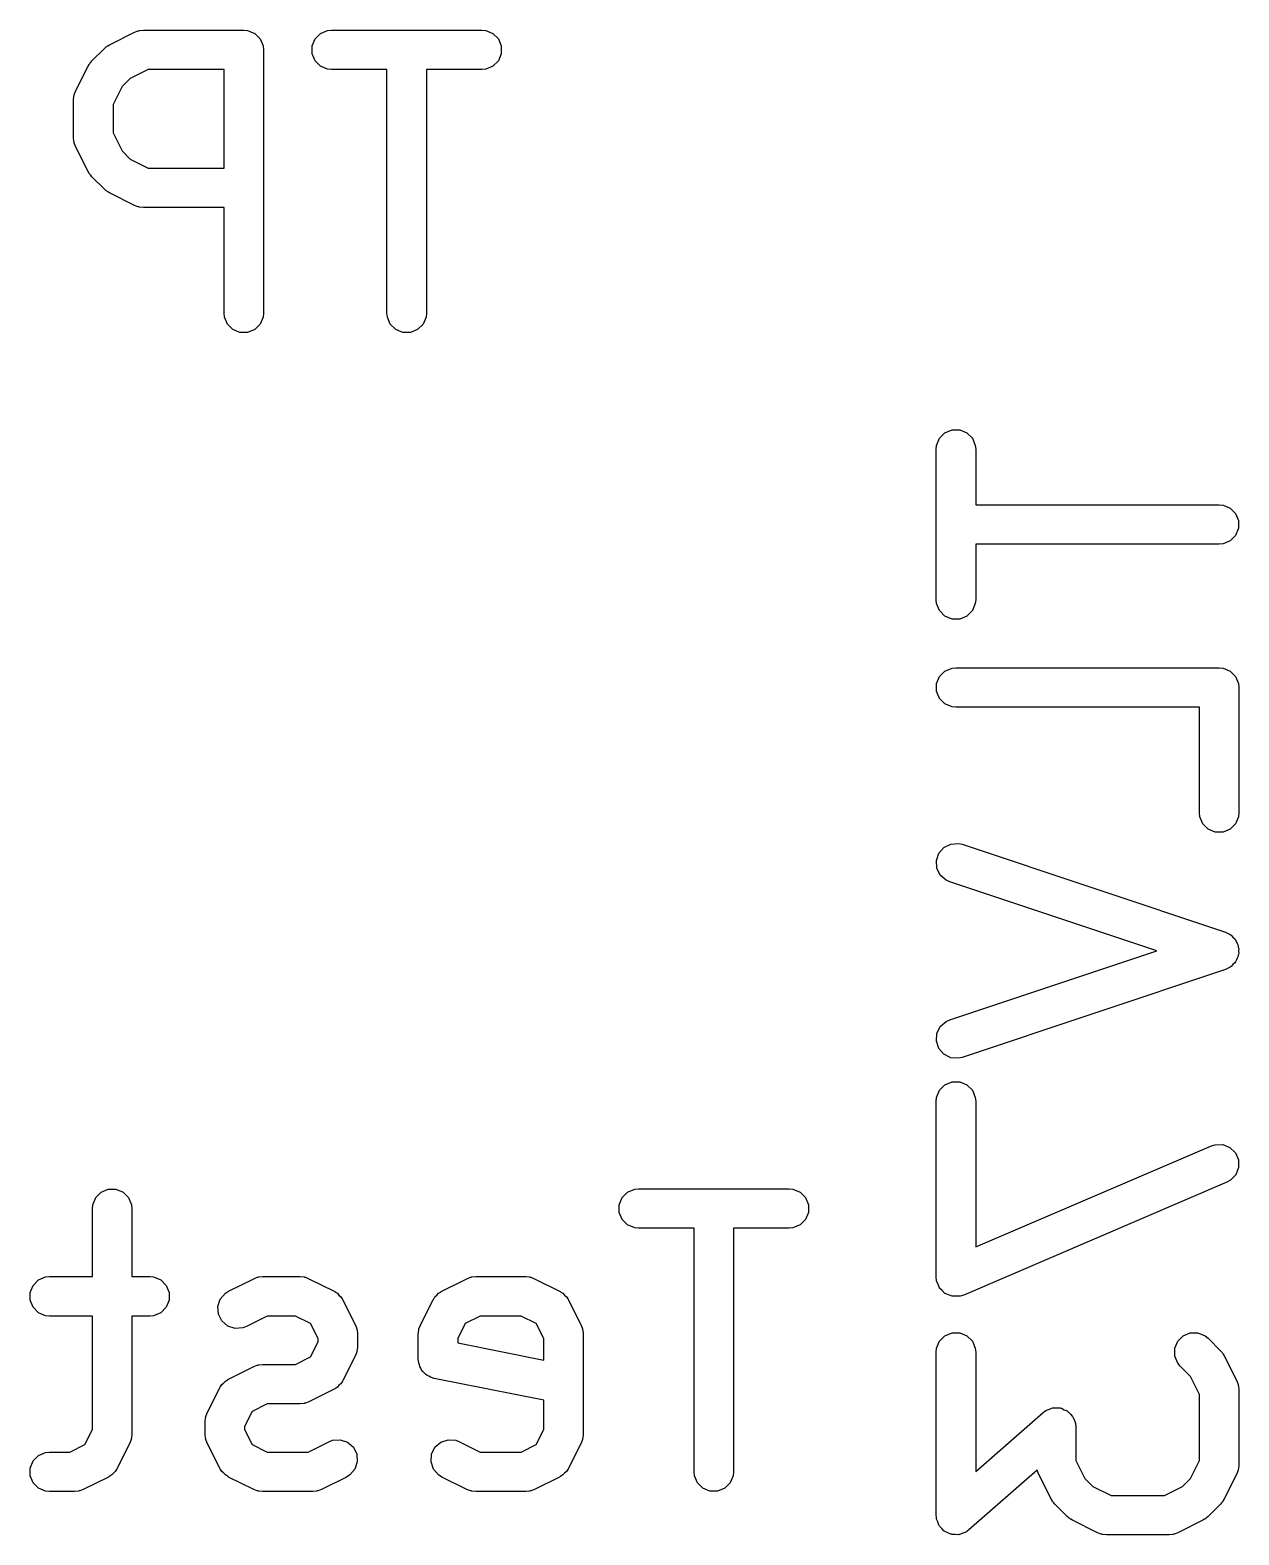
# Model space of a CAD drawing. Extents: x 2.55 to 11.37, y -10.03 to -5.53.
# Drawn here: x 10.8891 to 11.0699, y -8.3724 to -8.1475 of the extents above; entities that cross this region are included whole.
import ezdxf

# ---------------------------------------------------------------- set-up
doc = ezdxf.new("R2010")
doc.units = 0
doc.header["$MEASUREMENT"] = 0
doc.layers.add('BLACK', color=7, linetype='CONTINUOUS')

msp = doc.modelspace()

# ---------------------------------------------------------------- linework, layer by layer
at = {"layer": 'BLACK', "linetype": 'CONTINUOUS'}
for p, q in [((10.90103, -8.14965), (10.90478, -8.14778)), ((10.90478, -8.14778), (10.90532, -8.14757)), ((10.90532, -8.14757), (10.90543, -8.14756)), ((10.90543, -8.14756), (10.90553, -8.14752)), ((10.90553, -8.14752), (10.9061, -8.14747)), ((10.9061, -8.14747), (10.9211, -8.14747)), ((10.9211, -8.14747), (10.92168, -8.14752)), ((10.92168, -8.14752), (10.92274, -8.14796)), ((10.92274, -8.14796), (10.92356, -8.14878)), ((10.93177, -8.14878), (10.93259, -8.14796)), ((10.93259, -8.14796), (10.93365, -8.14752)), ((10.93365, -8.14752), (10.93423, -8.14747)), ((10.93423, -8.14747), (10.95672, -8.14747)), ((10.95672, -8.14747), (10.9573, -8.14752)), ((10.9573, -8.14752), (10.95836, -8.14796)), ((10.95836, -8.14796), (10.95918, -8.14878)), ((10.89839, -8.15208), (10.90027, -8.1502)), ((10.90027, -8.1502), (10.90049, -8.15002)), ((10.90049, -8.15002), (10.90054, -8.14996)), ((10.90054, -8.14996), (10.90063, -8.1499)), ((10.90063, -8.1499), (10.90071, -8.14984)), ((10.90071, -8.14984), (10.90079, -8.14981)), ((10.90079, -8.14981), (10.90103, -8.14965)), ((10.92356, -8.14878), (10.924, -8.14984)), ((10.924, -8.14984), (10.92406, -8.15042)), ((10.92406, -8.15042), (10.92406, -8.18979)), ((10.93133, -8.14984), (10.93177, -8.14878)), ((10.93133, -8.15099), (10.93133, -8.14984)), ((10.95918, -8.14878), (10.95962, -8.14984)), ((10.95962, -8.14984), (10.95962, -8.15099)), ((10.89596, -8.1566), (10.89784, -8.15285)), ((10.89784, -8.15285), (10.898, -8.1526)), ((10.898, -8.1526), (10.89803, -8.15253)), ((10.89803, -8.15253), (10.89809, -8.15245)), ((10.89809, -8.15245), (10.89815, -8.15236)), ((10.89815, -8.15236), (10.89821, -8.15231)), ((10.89821, -8.15231), (10.89839, -8.15208)), ((10.93177, -8.15206), (10.93133, -8.15099)), ((10.93259, -8.15287), (10.93177, -8.15206)), ((10.93365, -8.15331), (10.93259, -8.15287)), ((10.95836, -8.15287), (10.9573, -8.15331)), ((10.95918, -8.15206), (10.95836, -8.15287)), ((10.95962, -8.15099), (10.95918, -8.15206)), ((10.9041, -8.15472), (10.90291, -8.15592)), ((10.9068, -8.15337), (10.9041, -8.15472)), ((10.91815, -8.15337), (10.9068, -8.15337)), ((10.91815, -8.16809), (10.91815, -8.15337)), ((10.93423, -8.15337), (10.93365, -8.15331)), ((10.94252, -8.15337), (10.93423, -8.15337)), ((10.94252, -8.18979), (10.94252, -8.15337)), ((10.95672, -8.15337), (10.94843, -8.15337)), ((10.94843, -8.15337), (10.94843, -8.18979)), ((10.9573, -8.15331), (10.95672, -8.15337)), ((10.89565, -8.15792), (10.89571, -8.15734)), ((10.89571, -8.15734), (10.89575, -8.15724)), ((10.89575, -8.15724), (10.89576, -8.15714)), ((10.89576, -8.15714), (10.89596, -8.1566)), ((10.90291, -8.15592), (10.90156, -8.15861)), ((10.89565, -8.16354), (10.89565, -8.15792)), ((10.90156, -8.15861), (10.90156, -8.16284)), ((10.89571, -8.16412), (10.89565, -8.16354)), ((10.89575, -8.16422), (10.89571, -8.16412)), ((10.90156, -8.16284), (10.90291, -8.16554)), ((10.89576, -8.16432), (10.89575, -8.16422)), ((10.89596, -8.16486), (10.89576, -8.16432)), ((10.89784, -8.16861), (10.89596, -8.16486)), ((10.90291, -8.16554), (10.9041, -8.16674)), ((10.898, -8.16886), (10.89784, -8.16861)), ((10.9041, -8.16674), (10.9068, -8.16809)), ((10.9068, -8.16809), (10.91815, -8.16809)), ((10.89803, -8.16893), (10.898, -8.16886)), ((10.89809, -8.16901), (10.89803, -8.16893)), ((10.89815, -8.1691), (10.89809, -8.16901)), ((10.89821, -8.16915), (10.89815, -8.1691)), ((10.89839, -8.16938), (10.89821, -8.16915)), ((10.90027, -8.17125), (10.89839, -8.16938)), ((10.90049, -8.17144), (10.90027, -8.17125)), ((10.90054, -8.1715), (10.90049, -8.17144)), ((10.90063, -8.17155), (10.90054, -8.1715)), ((10.90071, -8.17162), (10.90063, -8.17155)), ((10.90079, -8.17165), (10.90071, -8.17162)), ((10.90103, -8.17181), (10.90079, -8.17165)), ((10.90478, -8.17368), (10.90103, -8.17181)), ((10.90532, -8.17389), (10.90478, -8.17368)), ((10.90543, -8.1739), (10.90532, -8.17389)), ((10.90553, -8.17394), (10.90543, -8.1739)), ((10.9061, -8.17399), (10.90553, -8.17394)), ((10.91815, -8.17399), (10.9061, -8.17399)), ((10.91815, -8.18979), (10.91815, -8.17399)), ((10.91821, -8.19036), (10.91815, -8.18979)), ((10.91865, -8.19143), (10.91821, -8.19036)), ((10.924, -8.19036), (10.92356, -8.19143)), ((10.92406, -8.18979), (10.924, -8.19036)), ((10.94258, -8.19036), (10.94252, -8.18979)), ((10.94302, -8.19143), (10.94258, -8.19036)), ((10.94837, -8.19036), (10.94793, -8.19143)), ((10.94843, -8.18979), (10.94837, -8.19036)), ((10.91946, -8.19224), (10.91865, -8.19143)), ((10.92053, -8.19268), (10.91946, -8.19224)), ((10.92168, -8.19268), (10.92053, -8.19268)), ((10.92274, -8.19224), (10.92168, -8.19268)), ((10.92356, -8.19143), (10.92274, -8.19224)), ((10.94383, -8.19224), (10.94302, -8.19143)), ((10.9449, -8.19268), (10.94383, -8.19224)), ((10.94605, -8.19268), (10.9449, -8.19268)), ((10.94711, -8.19224), (10.94605, -8.19268)), ((10.94793, -8.19143), (10.94711, -8.19224)), ((11.02472, -8.20955), (11.02516, -8.20849)), ((11.02516, -8.20849), (11.02597, -8.20767)), ((11.02597, -8.20767), (11.02704, -8.20723)), ((11.02704, -8.20723), (11.02819, -8.20723)), ((11.02819, -8.20723), (11.02926, -8.20767)), ((11.02926, -8.20767), (11.03007, -8.20849)), ((11.03007, -8.20849), (11.03051, -8.20955)), ((11.02466, -8.21013), (11.02472, -8.20955)), ((11.02466, -8.23262), (11.02466, -8.21013)), ((11.03051, -8.20955), (11.03057, -8.21013)), ((11.03057, -8.21013), (11.03057, -8.21842)), ((11.03057, -8.21842), (11.06698, -8.21842)), ((11.06698, -8.21842), (11.06756, -8.21848)), ((11.06756, -8.21848), (11.06863, -8.21892)), ((11.06863, -8.21892), (11.06944, -8.21974)), ((11.06944, -8.21974), (11.06988, -8.2208)), ((11.06988, -8.22195), (11.06944, -8.22302)), ((11.06988, -8.2208), (11.06988, -8.22195)), ((11.06698, -8.22433), (11.03057, -8.22433)), ((11.03057, -8.22433), (11.03057, -8.23262)), ((11.06756, -8.22427), (11.06698, -8.22433)), ((11.06863, -8.22383), (11.06756, -8.22427)), ((11.06944, -8.22302), (11.06863, -8.22383)), ((11.02472, -8.2332), (11.02466, -8.23262)), ((11.02516, -8.23426), (11.02472, -8.2332)), ((11.03051, -8.2332), (11.03007, -8.23426)), ((11.03057, -8.23262), (11.03051, -8.2332)), ((11.02597, -8.23508), (11.02516, -8.23426)), ((11.02704, -8.23552), (11.02597, -8.23508)), ((11.02819, -8.23552), (11.02704, -8.23552)), ((11.02926, -8.23508), (11.02819, -8.23552)), ((11.03007, -8.23426), (11.02926, -8.23508)), ((11.02597, -8.24329), (11.02704, -8.24285)), ((11.02704, -8.24285), (11.02761, -8.24279)), ((11.02761, -8.24279), (11.06698, -8.24279)), ((11.06698, -8.24279), (11.06756, -8.24285)), ((11.06756, -8.24285), (11.06863, -8.24329)), ((11.02472, -8.24517), (11.02516, -8.24411)), ((11.02516, -8.24411), (11.02597, -8.24329)), ((11.06863, -8.24329), (11.06944, -8.24411)), ((11.06944, -8.24411), (11.06988, -8.24517)), ((11.02472, -8.24632), (11.02472, -8.24517)), ((11.02516, -8.24739), (11.02472, -8.24632)), ((11.06988, -8.24517), (11.06994, -8.24575)), ((11.06994, -8.24575), (11.06994, -8.2645)), ((11.02597, -8.2482), (11.02516, -8.24739)), ((11.02704, -8.24864), (11.02597, -8.2482)), ((11.02761, -8.2487), (11.02704, -8.24864)), ((11.06403, -8.2487), (11.02761, -8.2487)), ((11.06403, -8.2645), (11.06403, -8.2487)), ((11.06409, -8.26507), (11.06403, -8.2645)), ((11.06453, -8.26614), (11.06409, -8.26507)), ((11.06988, -8.26507), (11.06944, -8.26614)), ((11.06994, -8.2645), (11.06988, -8.26507)), ((11.06534, -8.26695), (11.06453, -8.26614)), ((11.06641, -8.26739), (11.06534, -8.26695)), ((11.06756, -8.26739), (11.06641, -8.26739)), ((11.06863, -8.26695), (11.06756, -8.26739)), ((11.06944, -8.26614), (11.06863, -8.26695)), ((11.02505, -8.27053), (11.0258, -8.26966)), ((11.0258, -8.26966), (11.02684, -8.26915)), ((11.02684, -8.26915), (11.02798, -8.26906)), ((11.02798, -8.26906), (11.02855, -8.26919)), ((11.02855, -8.26919), (11.06792, -8.28232)), ((11.02469, -8.27163), (11.02505, -8.27053)), ((11.02477, -8.27277), (11.02469, -8.27163)), ((11.02528, -8.2738), (11.02477, -8.27277)), ((11.02615, -8.27456), (11.02528, -8.2738)), ((11.02668, -8.2748), (11.02615, -8.27456)), ((11.05765, -8.28512), (11.02668, -8.2748)), ((11.06792, -8.28232), (11.06845, -8.28255)), ((11.06845, -8.28255), (11.06861, -8.28269)), ((11.06861, -8.28269), (11.0688, -8.28279)), ((11.0688, -8.28279), (11.06904, -8.28306)), ((11.06904, -8.28306), (11.06932, -8.28331)), ((11.06932, -8.28331), (11.06941, -8.2835)), ((11.02668, -8.29544), (11.05765, -8.28512)), ((11.06941, -8.2835), (11.06955, -8.28366)), ((11.06955, -8.28366), (11.06967, -8.28401)), ((11.06967, -8.28401), (11.06983, -8.28434)), ((11.06983, -8.28434), (11.06985, -8.28455)), ((11.06985, -8.28455), (11.06991, -8.28475)), ((11.06991, -8.28549), (11.06985, -8.28569)), ((11.06991, -8.28475), (11.06989, -8.28512)), ((11.06989, -8.28512), (11.06991, -8.28549)), ((11.06845, -8.28768), (11.06792, -8.28792)), ((11.06861, -8.28754), (11.06845, -8.28768)), ((11.0688, -8.28745), (11.06861, -8.28754)), ((11.06904, -8.28717), (11.0688, -8.28745)), ((11.06932, -8.28693), (11.06904, -8.28717)), ((11.06941, -8.28674), (11.06932, -8.28693)), ((11.06955, -8.28658), (11.06941, -8.28674)), ((11.06967, -8.28623), (11.06955, -8.28658)), ((11.06983, -8.2859), (11.06967, -8.28623)), ((11.06985, -8.28569), (11.06983, -8.2859)), ((11.06792, -8.28792), (11.02855, -8.30104)), ((11.02477, -8.29746), (11.02528, -8.29643)), ((11.02528, -8.29643), (11.02615, -8.29568)), ((11.02615, -8.29568), (11.02668, -8.29544)), ((11.02469, -8.29861), (11.02477, -8.29746)), ((11.02505, -8.2997), (11.02469, -8.29861)), ((11.0258, -8.30057), (11.02505, -8.2997)), ((11.02684, -8.30109), (11.0258, -8.30057)), ((11.02798, -8.30117), (11.02684, -8.30109)), ((11.02855, -8.30104), (11.02798, -8.30117)), ((11.02516, -8.30597), (11.02597, -8.30516)), ((11.02597, -8.30516), (11.02704, -8.30472)), ((11.02704, -8.30472), (11.02819, -8.30472)), ((11.02819, -8.30472), (11.02926, -8.30516)), ((11.02926, -8.30516), (11.03007, -8.30597)), ((11.02466, -8.30761), (11.02472, -8.30704)), ((11.02466, -8.33386), (11.02466, -8.30761)), ((11.02472, -8.30704), (11.02516, -8.30597)), ((11.03007, -8.30597), (11.03051, -8.30704)), ((11.03051, -8.30704), (11.03057, -8.30761)), ((11.03057, -8.30761), (11.03057, -8.32938)), ((11.03057, -8.32938), (11.06582, -8.31427)), ((11.06582, -8.31427), (11.06637, -8.3141)), ((11.06637, -8.3141), (11.06753, -8.31409)), ((11.06753, -8.31409), (11.0686, -8.31451)), ((11.0686, -8.31451), (11.06942, -8.31532)), ((11.06942, -8.31532), (11.06987, -8.31638)), ((11.06987, -8.31638), (11.06989, -8.31753)), ((11.06946, -8.3186), (11.06866, -8.31942)), ((11.06989, -8.31753), (11.06946, -8.3186)), ((10.89896, -8.32201), (10.89978, -8.32119)), ((10.89978, -8.32119), (10.90084, -8.32075)), ((10.90084, -8.32075), (10.90199, -8.32075)), ((10.90199, -8.32075), (10.90306, -8.32119)), ((10.90306, -8.32119), (10.90387, -8.32201)), ((10.9777, -8.32201), (10.97852, -8.32119)), ((10.97852, -8.32119), (10.97958, -8.32075)), ((10.97958, -8.32075), (10.98016, -8.32069)), ((10.98016, -8.32069), (11.00265, -8.32069)), ((11.00265, -8.32069), (11.00323, -8.32075)), ((11.00323, -8.32075), (11.0043, -8.32119)), ((11.0043, -8.32119), (11.00511, -8.32201)), ((11.06815, -8.3197), (11.02878, -8.33658)), ((11.06866, -8.31942), (11.06815, -8.3197)), ((10.89846, -8.32365), (10.89852, -8.32307)), ((10.89846, -8.33382), (10.89846, -8.32365)), ((10.89852, -8.32307), (10.89896, -8.32201)), ((10.90387, -8.32201), (10.90431, -8.32307)), ((10.90431, -8.32307), (10.90437, -8.32365)), ((10.90437, -8.32365), (10.90437, -8.33382)), ((10.97726, -8.32307), (10.9777, -8.32201)), ((10.97726, -8.32422), (10.97726, -8.32307)), ((11.00511, -8.32201), (11.00555, -8.32307)), ((11.00555, -8.32307), (11.00555, -8.32422)), ((10.9777, -8.32529), (10.97726, -8.32422)), ((10.97852, -8.3261), (10.9777, -8.32529)), ((10.97958, -8.32654), (10.97852, -8.3261)), ((11.0043, -8.3261), (11.00323, -8.32654)), ((11.00511, -8.32529), (11.0043, -8.3261)), ((11.00555, -8.32422), (11.00511, -8.32529)), ((10.98016, -8.3266), (10.97958, -8.32654)), ((10.98845, -8.3266), (10.98016, -8.3266)), ((10.98845, -8.36302), (10.98845, -8.3266)), ((11.00265, -8.3266), (10.99436, -8.3266)), ((10.99436, -8.3266), (10.99436, -8.36302)), ((11.00323, -8.32654), (11.00265, -8.3266)), ((10.88959, -8.33513), (10.8904, -8.33431)), ((10.8904, -8.33431), (10.89147, -8.33387)), ((10.89147, -8.33387), (10.89204, -8.33382)), ((10.89204, -8.33382), (10.89846, -8.33382)), ((10.90437, -8.33382), (10.90704, -8.33382)), ((10.90704, -8.33382), (10.90762, -8.33387)), ((10.90762, -8.33387), (10.90868, -8.33431)), ((10.90868, -8.33431), (10.9095, -8.33513)), ((10.91884, -8.336), (10.92259, -8.33413)), ((10.92259, -8.33413), (10.92313, -8.33392)), ((10.92313, -8.33392), (10.92324, -8.33391)), ((10.92324, -8.33391), (10.92334, -8.33387)), ((10.92334, -8.33387), (10.92391, -8.33382)), ((10.92391, -8.33382), (10.92954, -8.33382)), ((10.92954, -8.33382), (10.93012, -8.33387)), ((10.93012, -8.33387), (10.93021, -8.33391)), ((10.93021, -8.33391), (10.93032, -8.33392)), ((10.93032, -8.33392), (10.93086, -8.33413)), ((10.93086, -8.33413), (10.93461, -8.336)), ((10.95072, -8.336), (10.95447, -8.33413)), ((10.95447, -8.33413), (10.95501, -8.33392)), ((10.95501, -8.33392), (10.95511, -8.33391)), ((10.95511, -8.33391), (10.95521, -8.33387)), ((10.95521, -8.33387), (10.95579, -8.33382)), ((10.95579, -8.33382), (10.96328, -8.33382)), ((10.96328, -8.33382), (10.96386, -8.33387)), ((10.96386, -8.33387), (10.96396, -8.33391)), ((10.96396, -8.33391), (10.96406, -8.33392)), ((10.96406, -8.33392), (10.96461, -8.33413)), ((10.96461, -8.33413), (10.96835, -8.336)), ((11.02472, -8.33444), (11.02466, -8.33386)), ((11.02473, -8.33445), (11.02472, -8.33444)), ((11.02473, -8.33447), (11.02473, -8.33445)), ((11.02495, -8.33499), (11.02473, -8.33447)), ((11.02516, -8.3355), (11.02495, -8.33499)), ((10.88915, -8.33619), (10.88959, -8.33513)), ((10.88915, -8.33735), (10.88915, -8.33619)), ((10.88959, -8.33841), (10.88915, -8.33735)), ((10.9095, -8.33513), (10.90994, -8.33619)), ((10.90994, -8.33735), (10.9095, -8.33841)), ((10.90994, -8.33619), (10.90994, -8.33735)), ((10.91724, -8.33828), (10.9176, -8.33718)), ((10.9176, -8.33718), (10.91835, -8.33631)), ((10.91835, -8.33631), (10.91884, -8.336)), ((10.93461, -8.336), (10.93471, -8.33606)), ((10.93471, -8.33606), (10.93475, -8.33608)), ((10.93475, -8.33608), (10.93481, -8.33613)), ((10.93481, -8.33613), (10.9351, -8.33631)), ((10.9351, -8.33631), (10.93534, -8.33659)), ((10.93534, -8.33659), (10.93562, -8.33683)), ((10.93562, -8.33683), (10.9358, -8.33713)), ((10.9358, -8.33713), (10.93585, -8.33718)), ((10.93585, -8.33718), (10.93587, -8.33723)), ((10.93587, -8.33723), (10.93593, -8.33732)), ((10.93593, -8.33732), (10.9378, -8.34107)), ((10.94752, -8.34107), (10.9494, -8.33732)), ((10.9494, -8.33732), (10.94946, -8.33723)), ((10.94946, -8.33723), (10.94947, -8.33718)), ((10.94947, -8.33718), (10.94952, -8.33713)), ((10.94952, -8.33713), (10.9497, -8.33683)), ((10.9497, -8.33683), (10.94998, -8.33659)), ((10.94998, -8.33659), (10.95023, -8.33631)), ((10.95023, -8.33631), (10.95052, -8.33613)), ((10.95052, -8.33613), (10.95057, -8.33608)), ((10.95057, -8.33608), (10.95062, -8.33606)), ((10.95062, -8.33606), (10.95072, -8.336)), ((10.96835, -8.336), (10.96845, -8.33606)), ((10.96845, -8.33606), (10.9685, -8.33608)), ((10.9685, -8.33608), (10.96855, -8.33613)), ((10.96855, -8.33613), (10.96884, -8.33631)), ((10.96884, -8.33631), (10.96909, -8.33659)), ((10.96909, -8.33659), (10.96937, -8.33683)), ((10.96937, -8.33683), (10.96955, -8.33713)), ((10.96955, -8.33713), (10.9696, -8.33718)), ((10.9696, -8.33718), (10.96961, -8.33723)), ((10.96961, -8.33723), (10.96968, -8.33732)), ((10.96968, -8.33732), (10.97155, -8.34107)), ((11.02517, -8.33551), (11.02516, -8.3355)), ((11.02518, -8.33553), (11.02517, -8.33551)), ((11.02558, -8.33592), (11.02518, -8.33553)), ((11.02597, -8.33632), (11.02558, -8.33592)), ((11.02599, -8.33632), (11.02597, -8.33632)), ((11.026, -8.33634), (11.02599, -8.33632)), ((11.02652, -8.33654), (11.026, -8.33634)), ((11.02704, -8.33676), (11.02652, -8.33654)), ((11.02706, -8.33676), (11.02704, -8.33676)), ((11.02707, -8.33676), (11.02706, -8.33676)), ((11.02763, -8.33676), (11.02707, -8.33676)), ((11.02819, -8.33676), (11.02763, -8.33676)), ((11.02821, -8.33675), (11.02819, -8.33676)), ((11.02823, -8.33675), (11.02821, -8.33675)), ((11.02878, -8.33658), (11.02823, -8.33675)), ((10.8904, -8.33922), (10.88959, -8.33841)), ((10.89147, -8.33967), (10.8904, -8.33922)), ((10.90868, -8.33922), (10.90762, -8.33967)), ((10.9095, -8.33841), (10.90868, -8.33922)), ((10.91732, -8.33942), (10.91724, -8.33828)), ((10.91783, -8.34045), (10.91732, -8.33942)), ((10.89204, -8.33972), (10.89147, -8.33967)), ((10.89846, -8.33972), (10.89204, -8.33972)), ((10.89846, -8.3567), (10.89846, -8.33972)), ((10.90704, -8.33972), (10.90437, -8.33972)), ((10.90437, -8.33972), (10.90437, -8.35739)), ((10.90762, -8.33967), (10.90704, -8.33972)), ((10.9187, -8.34121), (10.91783, -8.34045)), ((10.9198, -8.34157), (10.9187, -8.34121)), ((10.92095, -8.34149), (10.9198, -8.34157)), ((10.92149, -8.34129), (10.92095, -8.34149)), ((10.92461, -8.33972), (10.92149, -8.34129)), ((10.92884, -8.33972), (10.92461, -8.33972)), ((10.93109, -8.34085), (10.92884, -8.33972)), ((10.93221, -8.34309), (10.93109, -8.34085)), ((10.9378, -8.34107), (10.93801, -8.34161)), ((10.93801, -8.34161), (10.93802, -8.34172)), ((10.93802, -8.34172), (10.93806, -8.34182)), ((10.93806, -8.34182), (10.93812, -8.34239)), ((10.94721, -8.34239), (10.94727, -8.34182)), ((10.94727, -8.34182), (10.94731, -8.34172)), ((10.94731, -8.34161), (10.94752, -8.34107)), ((10.94731, -8.34172), (10.94731, -8.34161)), ((10.95424, -8.34085), (10.95311, -8.34309)), ((10.95648, -8.33972), (10.95424, -8.34085)), ((10.96259, -8.33972), (10.95648, -8.33972)), ((10.96483, -8.34085), (10.96259, -8.33972)), ((10.96596, -8.34309), (10.96483, -8.34085)), ((10.97155, -8.34107), (10.97176, -8.34161)), ((10.97176, -8.34161), (10.97176, -8.34172)), ((10.97176, -8.34172), (10.97181, -8.34182)), ((10.97181, -8.34182), (10.97186, -8.34239)), ((10.93109, -8.34582), (10.93221, -8.34357)), ((10.93221, -8.34357), (10.93221, -8.34309)), ((10.93812, -8.34239), (10.93812, -8.34427)), ((10.94721, -8.34614), (10.94721, -8.34239)), ((10.95311, -8.34309), (10.95311, -8.34372)), ((10.95311, -8.34372), (10.96596, -8.34629)), ((10.96596, -8.34629), (10.96596, -8.34309)), ((10.97186, -8.34239), (10.97186, -8.35739)), ((11.02472, -8.34453), (11.02516, -8.34347)), ((11.02516, -8.34347), (11.02597, -8.34266)), ((11.02597, -8.34266), (11.02704, -8.34221)), ((11.02704, -8.34221), (11.02819, -8.34221)), ((11.02819, -8.34221), (11.02926, -8.34266)), ((11.02926, -8.34266), (11.03007, -8.34347)), ((11.03007, -8.34347), (11.03051, -8.34453)), ((11.06034, -8.34453), (11.06078, -8.34347)), ((11.06078, -8.34347), (11.06159, -8.34266)), ((11.06159, -8.34266), (11.06266, -8.34221)), ((11.06266, -8.34221), (11.06381, -8.34221)), ((11.06381, -8.34221), (11.06488, -8.34266)), ((11.06488, -8.34266), (11.06532, -8.34302)), ((11.06532, -8.34302), (11.0672, -8.3449)), ((10.92884, -8.34694), (10.93109, -8.34582)), ((10.9378, -8.34559), (10.93593, -8.34934)), ((10.93801, -8.34505), (10.9378, -8.34559)), ((10.93802, -8.34494), (10.93801, -8.34505)), ((10.93806, -8.34484), (10.93802, -8.34494)), ((10.93812, -8.34427), (10.93806, -8.34484)), ((10.94727, -8.34672), (10.94721, -8.34614)), ((11.02466, -8.34511), (11.02472, -8.34453)), ((11.02466, -8.36948), (11.02466, -8.34511)), ((11.03051, -8.34453), (11.03057, -8.34511)), ((11.03057, -8.34511), (11.03057, -8.36297)), ((11.06034, -8.34569), (11.06034, -8.34453)), ((11.06078, -8.34675), (11.06034, -8.34569)), ((11.0672, -8.3449), (11.06738, -8.34512)), ((11.06738, -8.34512), (11.06744, -8.34517)), ((11.06744, -8.34517), (11.0675, -8.34526)), ((11.0675, -8.34526), (11.06757, -8.34534)), ((11.06757, -8.34534), (11.0676, -8.34542)), ((11.0676, -8.34542), (11.06775, -8.34566)), ((11.06775, -8.34566), (11.06963, -8.34941)), ((10.91884, -8.34913), (10.92259, -8.34725)), ((10.92259, -8.34725), (10.92313, -8.34705)), ((10.92313, -8.34705), (10.92324, -8.34704)), ((10.92324, -8.34704), (10.92334, -8.347)), ((10.92334, -8.347), (10.92391, -8.34694)), ((10.92391, -8.34694), (10.92884, -8.34694)), ((10.94738, -8.34699), (10.94727, -8.34672)), ((10.94743, -8.34727), (10.94738, -8.34699)), ((10.94759, -8.34751), (10.94743, -8.34727)), ((10.94771, -8.34778), (10.94759, -8.34751)), ((10.94791, -8.34799), (10.94771, -8.34778)), ((10.94807, -8.34823), (10.94791, -8.34799)), ((10.94831, -8.34839), (10.94807, -8.34823)), ((10.94852, -8.3486), (10.94831, -8.34839)), ((10.94879, -8.34871), (10.94852, -8.3486)), ((11.06115, -8.3472), (11.06078, -8.34675)), ((11.06268, -8.34873), (11.06115, -8.3472)), ((10.91565, -8.3542), (10.91752, -8.35045)), ((10.91752, -8.35045), (10.91758, -8.35035)), ((10.91758, -8.35035), (10.9176, -8.35031)), ((10.9176, -8.35031), (10.91765, -8.35025)), ((10.91765, -8.35025), (10.91783, -8.34996)), ((10.91783, -8.34996), (10.91811, -8.34971)), ((10.91811, -8.34971), (10.91835, -8.34944)), ((10.91835, -8.34944), (10.91865, -8.34925)), ((10.91865, -8.34925), (10.9187, -8.3492)), ((10.9187, -8.3492), (10.91875, -8.34919)), ((10.91875, -8.34919), (10.91884, -8.34913)), ((10.93461, -8.35066), (10.93086, -8.35253)), ((10.93471, -8.3506), (10.93461, -8.35066)), ((10.93475, -8.35058), (10.93471, -8.3506)), ((10.93481, -8.35053), (10.93475, -8.35058)), ((10.9351, -8.35035), (10.93481, -8.35053)), ((10.93534, -8.35007), (10.9351, -8.35035)), ((10.93562, -8.34983), (10.93534, -8.35007)), ((10.9358, -8.34954), (10.93562, -8.34983)), ((10.93585, -8.34948), (10.9358, -8.34954)), ((10.93587, -8.34944), (10.93585, -8.34948)), ((10.93593, -8.34934), (10.93587, -8.34944)), ((10.94903, -8.34887), (10.94879, -8.34871)), ((10.94958, -8.34904), (10.94903, -8.34887)), ((10.96596, -8.35231), (10.94958, -8.34904)), ((11.06403, -8.35143), (11.06268, -8.34873)), ((11.06963, -8.34941), (11.06983, -8.34995)), ((11.06983, -8.34995), (11.06984, -8.35006)), ((11.06984, -8.35006), (11.06988, -8.35016)), ((11.06988, -8.35016), (11.06994, -8.35073)), ((11.06994, -8.35073), (11.06994, -8.36198)), ((10.92461, -8.35285), (10.92237, -8.35397)), ((10.92954, -8.35285), (10.92461, -8.35285)), ((10.93012, -8.35279), (10.92954, -8.35285)), ((10.93021, -8.35275), (10.93012, -8.35279)), ((10.93032, -8.35274), (10.93021, -8.35275)), ((10.93086, -8.35253), (10.93032, -8.35274)), ((10.96596, -8.3567), (10.96596, -8.35231)), ((11.06403, -8.36129), (11.06403, -8.35143)), ((10.91534, -8.35552), (10.91539, -8.35494)), ((10.91539, -8.35494), (10.91543, -8.35484)), ((10.91543, -8.35484), (10.91544, -8.35474)), ((10.91544, -8.35474), (10.91565, -8.3542)), ((10.92237, -8.35397), (10.92124, -8.35621)), ((11.03057, -8.36297), (11.04067, -8.35414)), ((11.04067, -8.35414), (11.04092, -8.35396)), ((11.04092, -8.35396), (11.04097, -8.3539)), ((11.04097, -8.3539), (11.04102, -8.35388)), ((11.04102, -8.35388), (11.04114, -8.3538)), ((11.04114, -8.3538), (11.04159, -8.35365)), ((11.04159, -8.35365), (11.04204, -8.35346)), ((11.04204, -8.35346), (11.04214, -8.35346)), ((11.04214, -8.35346), (11.04223, -8.35343)), ((11.04223, -8.35343), (11.04271, -8.35346)), ((11.04271, -8.35346), (11.04319, -8.35346)), ((11.04319, -8.35346), (11.04328, -8.3535)), ((11.04328, -8.3535), (11.04338, -8.35351)), ((11.04338, -8.35351), (11.04381, -8.35372)), ((11.04381, -8.35372), (11.04425, -8.3539)), ((11.04425, -8.3539), (11.04432, -8.35397)), ((11.04432, -8.35397), (11.04441, -8.35402)), ((11.04441, -8.35402), (11.04473, -8.35438)), ((11.04473, -8.35438), (11.04507, -8.35472)), ((11.04507, -8.35472), (11.04511, -8.35481)), ((11.04511, -8.35481), (11.04517, -8.35489)), ((11.04517, -8.35489), (11.04533, -8.35534)), ((11.04533, -8.35534), (11.04551, -8.35578)), ((10.89734, -8.35894), (10.89846, -8.3567)), ((10.90437, -8.35739), (10.90431, -8.35797)), ((10.91534, -8.35739), (10.91534, -8.35552)), ((10.91539, -8.35797), (10.91534, -8.35739)), ((10.92124, -8.35621), (10.92124, -8.3567)), ((10.92124, -8.3567), (10.92237, -8.35894)), ((10.96483, -8.35894), (10.96596, -8.3567)), ((10.97186, -8.35739), (10.97181, -8.35797)), ((11.04551, -8.35578), (11.04552, -8.35592)), ((11.04552, -8.35592), (11.04554, -8.35598)), ((11.04554, -8.35598), (11.04554, -8.35605)), ((11.04554, -8.35605), (11.04557, -8.35636)), ((11.04557, -8.35636), (11.04557, -8.36129)), ((10.8951, -8.36006), (10.89734, -8.35894)), ((10.90406, -8.35871), (10.90218, -8.36246)), ((10.90427, -8.35817), (10.90406, -8.35871)), ((10.90431, -8.35797), (10.90427, -8.35807)), ((10.90427, -8.35807), (10.90427, -8.35817)), ((10.91543, -8.35807), (10.91539, -8.35797)), ((10.91544, -8.35817), (10.91543, -8.35807)), ((10.91565, -8.35871), (10.91544, -8.35817)), ((10.91752, -8.36246), (10.91565, -8.35871)), ((10.92237, -8.35894), (10.92461, -8.36006)), ((10.93072, -8.36006), (10.93384, -8.3585)), ((10.93384, -8.3585), (10.93438, -8.35829)), ((10.93438, -8.35829), (10.93553, -8.35821)), ((10.93553, -8.35821), (10.93663, -8.35858)), ((10.93663, -8.35858), (10.9375, -8.35933)), ((10.9375, -8.35933), (10.93801, -8.36036)), ((10.94919, -8.36036), (10.9497, -8.35933)), ((10.9497, -8.35933), (10.95057, -8.35858)), ((10.95057, -8.35858), (10.95167, -8.35821)), ((10.95167, -8.35821), (10.95282, -8.35829)), ((10.95282, -8.35829), (10.95336, -8.3585)), ((10.95336, -8.3585), (10.95648, -8.36006)), ((10.96259, -8.36006), (10.96483, -8.35894)), ((10.97155, -8.35871), (10.96968, -8.36246)), ((10.97176, -8.35817), (10.97155, -8.35871)), ((10.97181, -8.35797), (10.97176, -8.35807)), ((10.97176, -8.35807), (10.97176, -8.35817)), ((10.88915, -8.36244), (10.88959, -8.36138)), ((10.88959, -8.36138), (10.8904, -8.36056)), ((10.8904, -8.36056), (10.89147, -8.36012)), ((10.89147, -8.36012), (10.89204, -8.36006)), ((10.89204, -8.36006), (10.8951, -8.36006)), ((10.92461, -8.36006), (10.93072, -8.36006)), ((10.93809, -8.36151), (10.93773, -8.3626)), ((10.93801, -8.36036), (10.93809, -8.36151)), ((10.94911, -8.36151), (10.94919, -8.36036)), ((10.94947, -8.3626), (10.94911, -8.36151)), ((10.95648, -8.36006), (10.96259, -8.36006)), ((11.04557, -8.36129), (11.04691, -8.36398)), ((11.06268, -8.36398), (11.06403, -8.36129)), ((11.06994, -8.36198), (11.06988, -8.36256)), ((10.88915, -8.36359), (10.88915, -8.36244)), ((10.88959, -8.36466), (10.88915, -8.36359)), ((10.90086, -8.36378), (10.89711, -8.36566)), ((10.90096, -8.36372), (10.90086, -8.36378)), ((10.901, -8.36371), (10.90096, -8.36372)), ((10.90106, -8.36366), (10.901, -8.36371)), ((10.90135, -8.36347), (10.90106, -8.36366)), ((10.9016, -8.36319), (10.90135, -8.36347)), ((10.90188, -8.36295), (10.9016, -8.36319)), ((10.90206, -8.36266), (10.90188, -8.36295)), ((10.90211, -8.3626), (10.90206, -8.36266)), ((10.90212, -8.36256), (10.90211, -8.3626)), ((10.90218, -8.36246), (10.90212, -8.36256)), ((10.91758, -8.36256), (10.91752, -8.36246)), ((10.9176, -8.3626), (10.91758, -8.36256)), ((10.91765, -8.36266), (10.9176, -8.3626)), ((10.91783, -8.36295), (10.91765, -8.36266)), ((10.91811, -8.36319), (10.91783, -8.36295)), ((10.91835, -8.36347), (10.91811, -8.36319)), ((10.91865, -8.36366), (10.91835, -8.36347)), ((10.9187, -8.36371), (10.91865, -8.36366)), ((10.91875, -8.36372), (10.9187, -8.36371)), ((10.91884, -8.36378), (10.91875, -8.36372)), ((10.92259, -8.36566), (10.91884, -8.36378)), ((10.93648, -8.36378), (10.93273, -8.36566)), ((10.93697, -8.36347), (10.93648, -8.36378)), ((10.93773, -8.3626), (10.93697, -8.36347)), ((10.95023, -8.36347), (10.94947, -8.3626)), ((10.95072, -8.36378), (10.95023, -8.36347)), ((10.95447, -8.36566), (10.95072, -8.36378)), ((10.96835, -8.36378), (10.96461, -8.36566)), ((10.96845, -8.36372), (10.96835, -8.36378)), ((10.9685, -8.36371), (10.96845, -8.36372)), ((10.96855, -8.36366), (10.9685, -8.36371)), ((10.96884, -8.36347), (10.96855, -8.36366)), ((10.96909, -8.36319), (10.96884, -8.36347)), ((10.96937, -8.36295), (10.96909, -8.36319)), ((10.96955, -8.36266), (10.96937, -8.36295)), ((10.9696, -8.3626), (10.96955, -8.36266)), ((10.96961, -8.36256), (10.9696, -8.3626)), ((10.96968, -8.36246), (10.96961, -8.36256)), ((10.98851, -8.36359), (10.98845, -8.36302)), ((10.98895, -8.36466), (10.98851, -8.36359)), ((10.9943, -8.36359), (10.99386, -8.36466)), ((10.99436, -8.36302), (10.9943, -8.36359)), ((11.03977, -8.36277), (11.02956, -8.3717)), ((11.03997, -8.3633), (11.03977, -8.36277)), ((11.04185, -8.36705), (11.03997, -8.3633)), ((11.04691, -8.36398), (11.04811, -8.36518)), ((11.06149, -8.36518), (11.06268, -8.36398)), ((11.06963, -8.3633), (11.06775, -8.36705)), ((11.06983, -8.36276), (11.06963, -8.3633)), ((11.06984, -8.36266), (11.06983, -8.36276)), ((11.06988, -8.36256), (11.06984, -8.36266)), ((10.8904, -8.36547), (10.88959, -8.36466)), ((10.89147, -8.36591), (10.8904, -8.36547)), ((10.89204, -8.36597), (10.89147, -8.36591)), ((10.89579, -8.36597), (10.89204, -8.36597)), ((10.89637, -8.36591), (10.89579, -8.36597)), ((10.89647, -8.36587), (10.89637, -8.36591)), ((10.89657, -8.36586), (10.89647, -8.36587)), ((10.89711, -8.36566), (10.89657, -8.36586)), ((10.92313, -8.36586), (10.92259, -8.36566)), ((10.92324, -8.36587), (10.92313, -8.36586)), ((10.92334, -8.36591), (10.92324, -8.36587)), ((10.92391, -8.36597), (10.92334, -8.36591)), ((10.93141, -8.36597), (10.92391, -8.36597)), ((10.93199, -8.36591), (10.93141, -8.36597)), ((10.93209, -8.36587), (10.93199, -8.36591)), ((10.93219, -8.36586), (10.93209, -8.36587)), ((10.93273, -8.36566), (10.93219, -8.36586)), ((10.95501, -8.36586), (10.95447, -8.36566)), ((10.95511, -8.36587), (10.95501, -8.36586)), ((10.95521, -8.36591), (10.95511, -8.36587)), ((10.95579, -8.36597), (10.95521, -8.36591)), ((10.96328, -8.36597), (10.95579, -8.36597)), ((10.96386, -8.36591), (10.96328, -8.36597)), ((10.96396, -8.36587), (10.96386, -8.36591)), ((10.96406, -8.36586), (10.96396, -8.36587)), ((10.96461, -8.36566), (10.96406, -8.36586)), ((10.98977, -8.36547), (10.98895, -8.36466)), ((10.99083, -8.36591), (10.98977, -8.36547)), ((10.99198, -8.36591), (10.99083, -8.36591)), ((10.99305, -8.36547), (10.99198, -8.36591)), ((10.99386, -8.36466), (10.99305, -8.36547)), ((11.04811, -8.36518), (11.05081, -8.36653)), ((11.05081, -8.36653), (11.05879, -8.36653)), ((11.05879, -8.36653), (11.06149, -8.36518)), ((11.042, -8.3673), (11.04185, -8.36705)), ((11.04203, -8.36737), (11.042, -8.3673)), ((11.0421, -8.36745), (11.04203, -8.36737)), ((11.04216, -8.36754), (11.0421, -8.36745)), ((11.04221, -8.36759), (11.04216, -8.36754)), ((11.0424, -8.36782), (11.04221, -8.36759)), ((11.04427, -8.3697), (11.0424, -8.36782)), ((11.0672, -8.36782), (11.06532, -8.3697)), ((11.06738, -8.36759), (11.0672, -8.36782)), ((11.06744, -8.36754), (11.06738, -8.36759)), ((11.0675, -8.36745), (11.06744, -8.36754)), ((11.06757, -8.36737), (11.0675, -8.36745)), ((11.0676, -8.3673), (11.06757, -8.36737)), ((11.06775, -8.36705), (11.0676, -8.3673)), ((11.02469, -8.36979), (11.02466, -8.36948)), ((11.02469, -8.36986), (11.02469, -8.36979)), ((11.02471, -8.36992), (11.02469, -8.36986)), ((11.02472, -8.37006), (11.02471, -8.36992)), ((11.0249, -8.3705), (11.02472, -8.37006)), ((11.02506, -8.37096), (11.0249, -8.3705)), ((11.02512, -8.37103), (11.02506, -8.37096)), ((11.02516, -8.37112), (11.02512, -8.37103)), ((11.0445, -8.36988), (11.04427, -8.3697)), ((11.04455, -8.36994), (11.0445, -8.36988)), ((11.04464, -8.37), (11.04455, -8.36994)), ((11.04472, -8.37006), (11.04464, -8.37)), ((11.04479, -8.37009), (11.04472, -8.37006)), ((11.04504, -8.37025), (11.04479, -8.37009)), ((11.04879, -8.37212), (11.04504, -8.37025)), ((11.06456, -8.37025), (11.06081, -8.37212)), ((11.0648, -8.37009), (11.06456, -8.37025)), ((11.06488, -8.37006), (11.0648, -8.37009)), ((11.06496, -8.37), (11.06488, -8.37006)), ((11.06505, -8.36994), (11.06496, -8.37)), ((11.0651, -8.36988), (11.06505, -8.36994)), ((11.06532, -8.3697), (11.0651, -8.36988)), ((11.0255, -8.37146), (11.02516, -8.37112)), ((11.02581, -8.37182), (11.0255, -8.37146)), ((11.0259, -8.37187), (11.02581, -8.37182)), ((11.02597, -8.37194), (11.0259, -8.37187)), ((11.02642, -8.37212), (11.02597, -8.37194)), ((11.02685, -8.37233), (11.02642, -8.37212)), ((11.02695, -8.37234), (11.02685, -8.37233)), ((11.02704, -8.37238), (11.02695, -8.37234)), ((11.02752, -8.37238), (11.02704, -8.37238)), ((11.028, -8.37241), (11.02752, -8.37238)), ((11.02809, -8.37238), (11.028, -8.37241)), ((11.02819, -8.37238), (11.02809, -8.37238)), ((11.02863, -8.37219), (11.02819, -8.37238)), ((11.02909, -8.37204), (11.02863, -8.37219)), ((11.0292, -8.37196), (11.02909, -8.37204)), ((11.02926, -8.37194), (11.0292, -8.37196)), ((11.02931, -8.37188), (11.02926, -8.37194)), ((11.02956, -8.3717), (11.02931, -8.37188)), ((11.04933, -8.37233), (11.04879, -8.37212)), ((11.04944, -8.37234), (11.04933, -8.37233)), ((11.04954, -8.37238), (11.04944, -8.37234)), ((11.05011, -8.37243), (11.04954, -8.37238)), ((11.05949, -8.37243), (11.05011, -8.37243)), ((11.06006, -8.37238), (11.05949, -8.37243)), ((11.06016, -8.37234), (11.06006, -8.37238)), ((11.06027, -8.37233), (11.06016, -8.37234)), ((11.06081, -8.37212), (11.06027, -8.37233))]:
    msp.add_line(p, q, dxfattribs=at)

doc.saveas('drawing.dxf')
